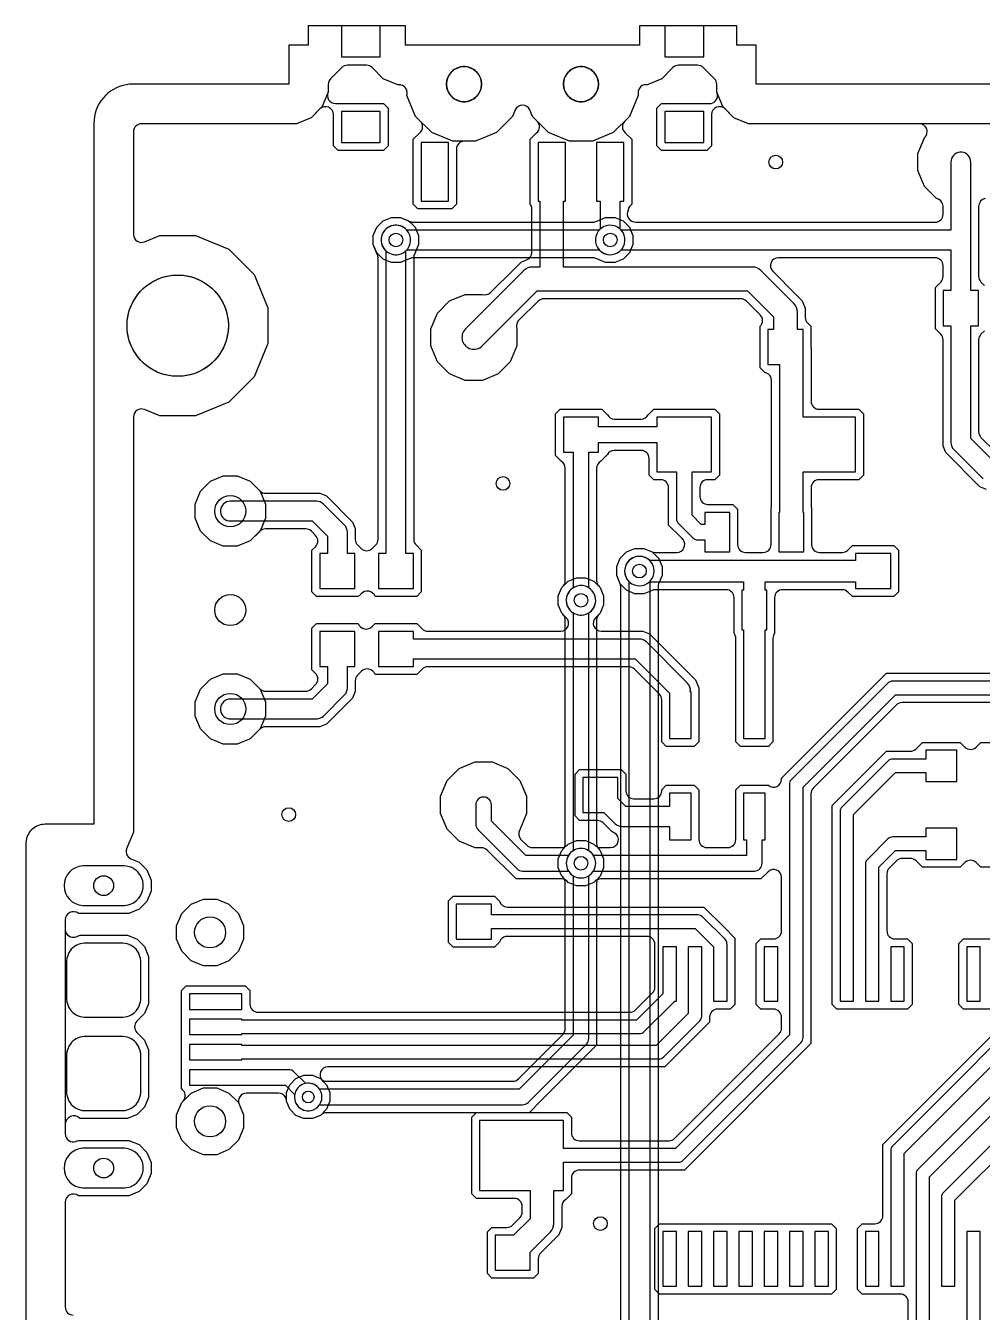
# Model space of a CAD drawing. Header units: millimetres. Extents: x -2 to 70, y 0 to 114.
# Drawn here: x -1.75 to 22.8, y 81.47 to 114.5 of the extents above; entities that cross this region are included whole.
import ezdxf

# ---------------------------------------------------------------- set-up
doc = ezdxf.new("R2010")
doc.units = ezdxf.units.MM

msp = doc.modelspace()

# ---------------------------------------------------------------- linework, layer by layer
at = {"layer": '16_copper'}
for points in [[(7.35, 114.5), (6.35, 114.5), (6.35, 113.7), (7.35, 113.7)], [(15.65, 114.5), (14.65, 114.5), (14.65, 113.7), (15.65, 113.7)], [(7.35, 112.3), (6.35, 112.3), (6.35, 111.5), (7.35, 111.5)], [(15.65, 112.3), (14.65, 112.3), (14.65, 111.5), (15.65, 111.5)], [(9.1, 111.5), (8.4, 111.5), (8.4, 110), (9.1, 110)], [(2.809, 90.368), (2.494, 90.498), (2.253, 90.739), (2.123, 91.054), (2.123, 91.396), (2.253, 91.711), (2.494, 91.952), (2.809, 92.082), (3.151, 92.082), (3.466, 91.952), (3.707, 91.711), (3.837, 91.396), (3.837, 91.054), (3.707, 90.739), (3.466, 90.498), (3.151, 90.368)], [(0.805, 89.056), (0.857, 89.068), (0.907, 89.085), (0.955, 89.109), (1, 89.137), (1.042, 89.17), (1.08, 89.208), (1.113, 89.25), (1.141, 89.295), (1.165, 89.343), (1.182, 89.393), (1.194, 89.445), (1.2, 89.498), (1.2, 90.502), (1.194, 90.555), (1.182, 90.607), (1.165, 90.657), (1.141, 90.705), (1.113, 90.75), (1.08, 90.792), (1.042, 90.83), (1, 90.863), (0.955, 90.891), (0.907, 90.915), (0.857, 90.932), (0.805, 90.944), (0.752, 90.95), (-0.252, 90.95), (-0.305, 90.944), (-0.357, 90.932), (-0.407, 90.915), (-0.455, 90.891), (-0.5, 90.863), (-0.542, 90.83), (-0.58, 90.792), (-0.613, 90.75), (-0.641, 90.705), (-0.665, 90.657), (-0.682, 90.607), (-0.694, 90.555), (-0.7, 90.502), (-0.7, 89.498), (-0.694, 89.445), (-0.682, 89.393), (-0.665, 89.343), (-0.641, 89.295), (-0.613, 89.25), (-0.58, 89.208), (-0.542, 89.17), (-0.5, 89.137), (-0.455, 89.109), (-0.407, 89.085), (-0.357, 89.068), (-0.305, 89.056), (-0.252, 89.05), (0.752, 89.05)], [(17.549, 90.855), (17.201, 90.855), (17.201, 89.458), (17.549, 89.458)], [(20.799, 90.855), (20.451, 90.855), (20.451, 89.458), (20.799, 89.458)], [(22.749, 90.855), (22.401, 90.855), (22.401, 89.458), (22.749, 89.458)], [(3.8, 89.65), (2.45, 89.65), (2.45, 89.25), (3.8, 89.25)], [(0.805, 86.656), (0.857, 86.668), (0.907, 86.685), (0.955, 86.709), (1, 86.737), (1.042, 86.77), (1.08, 86.808), (1.113, 86.85), (1.141, 86.895), (1.165, 86.943), (1.182, 86.993), (1.194, 87.045), (1.2, 87.098), (1.2, 88.102), (1.194, 88.155), (1.182, 88.207), (1.165, 88.257), (1.141, 88.305), (1.113, 88.35), (1.08, 88.392), (1.042, 88.43), (1, 88.463), (0.955, 88.491), (0.907, 88.515), (0.857, 88.532), (0.805, 88.544), (0.752, 88.55), (-0.252, 88.55), (-0.305, 88.544), (-0.357, 88.532), (-0.407, 88.515), (-0.455, 88.491), (-0.5, 88.463), (-0.542, 88.43), (-0.58, 88.392), (-0.613, 88.35), (-0.641, 88.305), (-0.665, 88.257), (-0.682, 88.207), (-0.694, 88.155), (-0.7, 88.102), (-0.7, 87.098), (-0.694, 87.045), (-0.682, 86.993), (-0.665, 86.943), (-0.641, 86.895), (-0.613, 86.85), (-0.58, 86.808), (-0.542, 86.77), (-0.5, 86.737), (-0.455, 86.709), (-0.407, 86.685), (-0.357, 86.668), (-0.305, 86.656), (-0.252, 86.65), (0.752, 86.65)], [(14.517, 81.942), (14.398, 82.061), (14.398, 83.627), (14.517, 83.746), (18.933, 83.746), (19.052, 83.627), (19.052, 82.061), (18.933, 81.942)], [(14.949, 83.543), (14.601, 83.543), (14.601, 82.145), (14.949, 82.145)], [(15.599, 83.543), (15.251, 83.543), (15.251, 82.145), (15.599, 82.145)], [(16.249, 83.543), (15.901, 83.543), (15.901, 82.145), (16.249, 82.145)], [(16.899, 83.543), (16.551, 83.543), (16.551, 82.145), (16.899, 82.145)], [(17.549, 83.543), (17.201, 83.543), (17.201, 82.145), (17.549, 82.145)], [(18.199, 83.543), (17.851, 83.543), (17.851, 82.145), (18.199, 82.145)], [(18.849, 83.543), (18.501, 83.543), (18.501, 82.145), (18.849, 82.145)], [(20.149, 83.543), (19.801, 83.543), (19.801, 82.145), (20.149, 82.145)]]:
    msp.add_lwpolyline(points, close=True, dxfattribs=at)
for points in [[(22.909, 102.593), (22.741, 102.662), (21.862, 103.541), (21.793, 103.709), (21.793, 106.436, 0.198912), (21.733, 106.579), (21.597, 106.716), (21.597, 107.784), (21.733, 107.921, 0.198912), (21.793, 108.064), (21.793, 108.34, 0.414214), (21.59, 108.543), (17.566, 108.543, 0.668179), (17.422, 108.196), (18.009, 107.609), (18.181, 107.438), (18.258, 107.251), (18.258, 107.014, 0.198912), (18.318, 106.87), (18.403, 106.784), (18.403, 106.253, 0.05128), (18.408, 106.211), (18.408, 104.856, 0.414214), (18.611, 104.653), (19.634, 104.653), (19.753, 104.534), (19.753, 102.966), (19.634, 102.847), (18.611, 102.847, 0.414214), (18.408, 102.644), (18.408, 102.189, 0.084194), (18.421, 102.119), (18.421, 101.181, 0.414214), (18.624, 100.978), (19.207, 100.978, 0.198912), (19.35, 101.038), (19.466, 101.153), (20.534, 101.153), (20.653, 101.034), (20.653, 99.966), (20.534, 99.847), (19.466, 99.847), (19.35, 99.962, 0.198912), (19.207, 100.022), (17.674, 100.022, 0.414214), (17.471, 99.819), (17.471, 98.905, 0.165433), (17.428, 98.781), (17.428, 96.116), (17.309, 95.997), (16.591, 95.997), (16.472, 96.116), (16.472, 98.781, 0.113171), (16.452, 98.87), (16.448, 98.876, 0.03675), (16.429, 98.905), (16.429, 99.819, 0.414214), (16.226, 100.022), (14.405, 100.022, 0.098493), (14.327, 100.006), (14.116, 99.919), (13.884, 99.919), (13.671, 100.007), (13.507, 100.171), (13.419, 100.384), (13.419, 100.616), (13.507, 100.829), (13.671, 100.993), (13.884, 101.081), (14.116, 101.081), (14.327, 100.994, 0.098493), (14.405, 100.978), (14.961, 100.978, 0.627975), (15.12, 101.308), (15.115, 101.314, 0.11842), (15.043, 101.387), (14.747, 101.683), (14.747, 102.644, 0.414214), (14.544, 102.847), (14.366, 102.847), (14.247, 102.966), (14.247, 103.394, 0.414214), (14.044, 103.597), (13.356, 103.597, 0.261059), (13.178, 103.491), (13.009, 103.321, 0.273652), (12.903, 103.144), (12.903, 100.253, 0.157844), (12.942, 100.134), (12.947, 100.128, 0.073154), (12.993, 100.079), (13.081, 99.866), (13.081, 99.634), (12.993, 99.421), (12.876, 99.304, 0.668183), (13.02, 98.957), (14.091, 98.957), (14.259, 98.888), (15.438, 97.709), (15.517, 97.517, 0.027379), (15.528, 97.496), (15.528, 96.116), (15.409, 95.997), (14.691, 95.997), (14.572, 96.116), (14.572, 97.197, 0.198912), (14.512, 97.341), (13.87, 97.983, 0.198912), (13.726, 98.043), (8.564, 98.043, 0.198912), (8.421, 97.983), (8.284, 97.847), (7.216, 97.847, 0.558095), (6.856, 97.919), (6.767, 97.829, 0.198912), (6.707, 97.686), (6.707, 97.409), (6.638, 97.241), (5.969, 96.572), (5.801, 96.503), (4.404, 96.503, 0.198912), (4.261, 96.443), (4.012, 96.194), (3.68, 96.057), (3.32, 96.057), (2.988, 96.194), (2.734, 96.448), (2.597, 96.78), (2.597, 97.14), (2.734, 97.472), (2.988, 97.726), (3.32, 97.863), (3.68, 97.863), (4.012, 97.726), (4.261, 97.477, 0.198912), (4.404, 97.417), (5.436, 97.417, 0.198907), (5.58, 97.477), (5.689, 97.586, 0.414223), (5.689, 97.873), (5.597, 97.966), (5.597, 99.034), (5.716, 99.153), (6.784, 99.153, 0.558101), (7.144, 99.081), (7.216, 99.153), (8.284, 99.153), (8.421, 99.017, 0.198912), (8.564, 98.957), (11.98, 98.957, 0.668183), (12.124, 99.304), (12.007, 99.421), (11.919, 99.634), (11.919, 99.866), (12.007, 100.079, 0.253319), (12.097, 100.253), (12.097, 103.144, 0.261059), (11.991, 103.322), (11.847, 103.466), (11.847, 104.534), (11.966, 104.653), (13.034, 104.653), (13.179, 104.509, 0.273652), (13.356, 104.403), (14.044, 104.403, 0.261059), (14.222, 104.509), (14.366, 104.653), (15.934, 104.653), (16.053, 104.534), (16.053, 102.966), (15.934, 102.847), (15.756, 102.847, 0.414214), (15.553, 102.644), (15.553, 102.414, 0.414214), (15.756, 102.211), (16.402, 102.211), (16.521, 102.092), (16.521, 101.181, 0.414214), (16.724, 100.978), (17.176, 100.978, 0.414214), (17.379, 101.181), (17.379, 102.119, 0.088161), (17.392, 102.189), (17.392, 105.394, 0.319271), (17.256, 105.586), (17.239, 105.59, 0.023715), (17.218, 105.594), (17.097, 105.716), (17.097, 106.784, 0.427774), (17.103, 107.078), (16.749, 107.432, 0.198912), (16.605, 107.492), (11.545, 107.492, 0.198912), (11.401, 107.432), (10.901, 106.932, 0.065346), (10.869, 106.89), (10.868, 106.888, 0.197724), (10.853, 106.722), (10.853, 106.281), (10.685, 105.875), (10.375, 105.565), (9.969, 105.397), (9.531, 105.397), (9.125, 105.565), (8.815, 105.875), (8.647, 106.281), (8.647, 106.719), (8.815, 107.125), (9.125, 107.435), (9.531, 107.603), (9.972, 107.603, 0.287617), (10.182, 107.651), (10.791, 108.259), (10.962, 108.431), (11.117, 108.495, 0.30335), (11.242, 108.682), (11.242, 109.786, 0.122756), (11.218, 109.882), (11.215, 109.889, 0.032886), (11.197, 109.914), (11.197, 111.584), (11.363, 111.75, 0.44093), (11.377, 112.05), (11.257, 112.17), (11.188, 112.337, 0.668186), (10.812, 112.337), (10.743, 112.17), (10.33, 111.757), (9.792, 111.534), (9.506, 111.534, 0.414214), (9.303, 111.331), (9.303, 109.916), (9.184, 109.797), (8.307, 109.797, 0.056646), (8.28, 109.833), (8.197, 109.916), (8.197, 111.584), (8.363, 111.75, 0.44093), (8.377, 112.05), (8.257, 112.17), (8.034, 112.708, 0.441088), (7.881, 112.977), (7.865, 112.981, 0.073824), (7.798, 112.984), (7.424, 113.139), (7.139, 113.424, 0.198912), (6.995, 113.484), (6.505, 113.484, 0.198912), (6.361, 113.424), (6.076, 113.139, 0.198912), (6.016, 112.995), (6.016, 112.798, 0.558243), (6.198, 112.503), (7.434, 112.503), (7.553, 112.384), (7.553, 111.416), (7.434, 111.297), (6.266, 111.297), (6.147, 111.416), (6.147, 112.219, 0.668179), (5.8, 112.363), (5.576, 112.139), (5.202, 111.984), (1.219, 111.984, 0.414214), (1.016, 111.781), (1.016, 109.141, 0.534514), (1.297, 108.953), (1.689, 109.116), (2.611, 109.116), (3.462, 108.763), (4.113, 108.112), (4.466, 107.261), (4.466, 106.339), (4.113, 105.488), (3.462, 104.837), (2.611, 104.484), (1.689, 104.484), (1.297, 104.647, 0.534514), (1.016, 104.459), (1.016, 93.798), (0.856, 93.413, 0.467245), (0.95, 93.115), (1.161, 93.028), (1.361, 92.828), (1.469, 92.566), (1.469, 92.284), (1.361, 92.022), (1.161, 91.822), (0.899, 91.714), (-0.399, 91.714, 0.627472), (-0.734, 91.548), (-0.734, 91.302, 0.534514), (-0.453, 91.115), (-0.36, 91.153), (0.86, 91.153), (1.109, 91.05), (1.3, 90.859), (1.403, 90.61), (1.403, 89.39), (1.3, 89.141), (1.103, 88.944, 0.414214), (1.103, 88.656), (1.3, 88.459), (1.403, 88.21), (1.403, 86.99), (1.3, 86.741), (1.109, 86.55), (0.86, 86.447), (-0.36, 86.447, 0.693003), (-0.734, 86.298), (-0.734, 86.052, 0.523725), (-0.459, 85.861), (-0.456, 85.863, 0.067485), (-0.399, 85.886), (0.899, 85.886), (1.161, 85.778), (1.361, 85.578), (1.469, 85.316), (1.469, 85.034), (1.361, 84.772), (1.161, 84.572), (0.899, 84.464), (-0.399, 84.464, 0.627472), (-0.734, 84.298), (-0.734, 81.606, 0.414214), (-0.531, 81.403)], [(23.105, 103.304), (22.504, 103.905), (22.504, 106.8), (22.7, 106.8), (22.7, 107.7), (22.504, 107.7), (22.504, 111), (22.501, 111.04, 0.924472), (21.996, 111), (21.996, 109.254), (13.531, 109.254), (13.504, 109.281), (13.504, 110), (13.6, 110), (13.6, 111.5), (12.9, 111.5), (12.9, 110), (12.996, 110), (12.996, 109.281, 0.992389), (13.5, 108.715), (13.531, 108.746), (21.996, 108.746), (21.996, 107.7), (21.8, 107.7), (21.8, 106.8), (21.996, 106.8), (21.996, 103.8, 0.198912), (22.07, 103.62), (22.82, 102.87, 0.198912)], [(22.875, 110.065, 0.36492), (22.707, 109.86), (22.707, 108.064, 0.198907), (22.767, 107.921), (22.856, 107.831, 0.41422)], [(22.856, 106.669), (22.767, 106.579, 0.198907), (22.707, 106.436), (22.707, 104.074, 0.198912), (22.767, 103.93), (23.13, 103.567, 0.198912)], [(25.84, 97.123), (20.74, 97.123, 0.198912), (20.597, 97.063), (18.462, 94.928, 0.198912), (18.402, 94.785), (18.402, 88.369), (15.156, 85.123), (12.456, 85.123, 0.414214), (12.253, 84.92), (12.253, 84.516), (12.101, 84.364, 0.254397), (12.008, 84.194), (12.008, 83.649), (11.931, 83.462), (11.463, 82.994, 0.198912), (11.403, 82.851), (11.403, 82.466), (11.284, 82.347), (10.216, 82.347), (10.097, 82.466), (10.097, 83.534), (10.216, 83.653), (10.601, 83.653, 0.198912), (10.744, 83.713), (10.932, 83.901, 0.198912), (10.992, 84.045), (10.992, 84.194, 0.414214), (10.789, 84.397), (9.816, 84.397), (9.697, 84.516), (9.697, 86.484), (9.816, 86.603), (12.134, 86.603), (12.253, 86.484), (12.253, 86.08, 0.414214), (12.456, 85.877), (14.76, 85.877, 0.198912), (14.903, 85.937), (17.588, 88.622, 0.198912), (17.648, 88.765), (17.648, 89.051, 0.414214), (17.445, 89.254), (17.117, 89.254), (16.998, 89.373), (16.998, 90.939), (17.117, 91.058), (17.445, 91.058, 0.414214), (17.648, 91.261), (17.648, 92.637, 0.668179), (17.301, 92.781), (17.117, 92.597), (13.003, 92.597, 0.157844), (12.884, 92.558), (12.878, 92.553, 0.07315), (12.829, 92.507), (12.616, 92.419), (12.384, 92.419), (12.171, 92.507, 0.253319), (11.997, 92.597), (10.833, 92.597), (10.093, 93.337, 0.198912), (9.949, 93.397), (9.781, 93.397), (9.375, 93.565), (9.065, 93.875), (8.897, 94.281), (8.897, 94.719), (9.065, 95.125), (9.375, 95.435), (9.781, 95.603), (10.219, 95.603), (10.625, 95.435), (10.935, 95.125), (11.103, 94.719), (11.103, 94.281), (10.928, 93.858, 0.341528), (10.959, 93.611), (11.107, 93.463, 0.198912), (11.251, 93.403), (11.997, 93.403, 0.157844), (12.116, 93.442), (12.122, 93.447, 0.073154), (12.171, 93.493), (12.384, 93.581), (12.616, 93.581), (12.829, 93.493, 0.253319), (13.003, 93.403), (13.257, 93.403, 0.772715), (13.356, 93.784), (13.347, 93.788, 0.067624), (13.291, 93.812), (13.066, 94.037, 0.198912), (12.922, 94.097), (12.466, 94.097), (12.347, 94.216), (12.347, 95.284), (12.466, 95.403), (13.534, 95.403), (13.653, 95.284), (13.653, 94.86, 0.414214), (13.856, 94.657), (14.369, 94.657, 0.414214), (14.572, 94.86), (14.572, 94.884), (14.691, 95.003), (15.409, 95.003), (15.528, 94.884), (15.528, 93.606, 0.414214), (15.731, 93.403), (16.269, 93.403, 0.414214), (16.472, 93.606), (16.472, 94.884), (16.591, 95.003), (17.31, 95.003, 0.646103), (17.648, 95.155), (17.648, 95.181), (20.344, 97.877), (25.84, 97.877, 0.414214)], [(26.246, 97.674), (20.5, 97.674, 0.198912), (20.377, 97.623), (17.902, 95.148, 0.198912), (17.851, 95.025), (17.851, 88.597), (14.928, 85.674), (12.05, 85.674), (12.05, 86.4), (9.9, 86.4), (9.9, 84.6), (11.195, 84.6), (11.195, 83.876), (10.769, 83.45), (10.3, 83.45), (10.3, 82.55), (11.2, 82.55), (11.2, 83.019), (11.716, 83.534, 0.198912), (11.805, 83.75), (11.805, 84.6), (12.05, 84.6), (12.05, 85.326), (15, 85.326, 0.198912), (15.123, 85.377), (18.148, 88.402, 0.198912), (18.199, 88.525), (18.199, 94.953), (20.572, 97.326), (26.246, 97.326)], [(23.734, 92.897), (22.766, 92.897), (22.644, 93.019, 0.414214), (22.356, 93.019), (22.234, 92.897), (21.266, 92.897), (21.099, 93.063, 0.198912), (20.956, 93.123), (20.74, 93.123, 0.198912), (20.597, 93.063), (20.412, 92.878, 0.198912), (20.352, 92.735), (20.352, 91.261, 0.414214), (20.555, 91.058), (20.883, 91.058), (21.002, 90.939), (21.002, 89.373), (20.883, 89.254), (19.067, 89.254), (18.948, 89.373), (18.948, 94.481), (20.344, 95.877), (20.956, 95.877, 0.198912), (21.099, 95.937), (21.266, 96.103), (22.234, 96.103), (22.356, 95.981, 0.414214), (22.644, 95.981), (22.766, 96.103), (23.734, 96.103)], [(26.326, 90.322), (21.152, 85.148, 0.198912), (21.101, 85.025), (21.101, 80.847)], [(21.449, 80.775), (21.449, 84.953), (26.623, 90.127, 0.198912)], [(20.898, 81.015), (20.898, 81.739, 0.414214), (20.695, 81.942), (19.717, 81.942), (19.598, 82.061), (19.598, 83.627), (19.717, 83.746), (20.045, 83.746, 0.414214), (20.248, 83.949), (20.248, 85.781), (23.374, 88.907, 0.668179)]]:
    msp.add_lwpolyline(points, format="xyb", dxfattribs=at)
for points in [[(21.59, 109.457, 0.413029), (21.793, 109.66), (21.793, 109.86, 0.2694), (21.69, 110.036), (21.681, 110.04, 0.067275), (21.625, 110.065), (21.315, 110.375), (21.147, 110.781), (21.147, 111.219), (21.315, 111.625, 0.699278), (21.183, 111.984), (16.798, 111.984), (16.424, 112.139), (16.2, 112.363, 0.668179), (15.853, 112.219), (15.853, 111.416), (15.734, 111.297), (14.566, 111.297), (14.447, 111.416), (14.447, 112.384), (14.566, 112.503), (15.802, 112.503, 0.423961), (16.005, 112.713), (16.005, 112.718, 0.092758), (15.984, 112.798), (15.984, 112.995, 0.198912), (15.924, 113.139), (15.639, 113.424, 0.198912), (15.495, 113.484), (15.005, 113.484, 0.198912), (14.861, 113.424), (14.576, 113.139), (14.202, 112.984, 0.462044), (13.966, 112.781), (13.966, 112.708), (13.743, 112.17), (13.623, 112.05, 0.432426), (13.634, 111.753), (13.803, 111.584), (13.803, 109.916, 0.209192), (13.712, 109.778), (13.71, 109.768, 0.566798), (13.91, 109.457), (21.59, 109.457)], [(17.445, 107.024), (17.445, 106.7), (17.3, 106.7), (17.3, 105.8), (17.595, 105.8), (17.595, 102.008), (17.582, 102.008), (17.582, 100.992), (18.218, 100.992), (18.218, 102.008), (18.205, 102.008), (18.205, 103.05), (19.55, 103.05), (19.55, 104.45), (18.205, 104.45), (18.205, 106.1, 0.042285), (18.2, 106.151), (18.2, 106.7), (18.055, 106.7), (18.055, 107.15, 0.198912), (17.966, 107.366), (17.116, 108.216, 0.198912), (16.9, 108.305), (12.055, 108.305), (12.055, 110), (12.1, 110), (12.1, 111.5), (11.4, 111.5), (11.4, 110), (11.445, 110), (11.445, 108.305), (11.25, 108.305, 0.198912), (11.034, 108.216), (9.534, 106.716, 1), (9.966, 106.284), (11.376, 107.695), (16.774, 107.695)], [(5.716, 99.847), (5.597, 99.966), (5.597, 101.034), (5.689, 101.127, 0.414223), (5.689, 101.414), (5.58, 101.523, 0.198907), (5.436, 101.583), (4.404, 101.583, 0.198912), (4.261, 101.523), (4.012, 101.274), (3.68, 101.137), (3.32, 101.137), (2.988, 101.274), (2.734, 101.528), (2.597, 101.86), (2.597, 102.22), (2.734, 102.552), (2.988, 102.806), (3.32, 102.943), (3.68, 102.943), (4.012, 102.806), (4.261, 102.557, 0.198912), (4.404, 102.497), (5.801, 102.497), (5.969, 102.428), (6.638, 101.759), (6.707, 101.591), (6.707, 101.314, 0.198912), (6.767, 101.171), (6.856, 101.081, 0.414207), (7.144, 101.081), (7.233, 101.171, 0.198918), (7.293, 101.314), (7.293, 108.551, 0.134376), (7.263, 108.656), (7.169, 108.884), (7.169, 109.116), (7.257, 109.329), (7.421, 109.493), (7.634, 109.581), (7.866, 109.581), (8.058, 109.502, 0.066423), (8.107, 109.467), (8.112, 109.461, 0.018888), (8.122, 109.45), (8.243, 109.329), (8.331, 109.116), (8.331, 108.884), (8.236, 108.655, 0.135426), (8.207, 108.551), (8.207, 101.314, 0.198912), (8.267, 101.171), (8.403, 101.034), (8.403, 99.966), (8.284, 99.847), (7.216, 99.847, 0.558101), (6.856, 99.919), (6.784, 99.847)], [(8.2, 100.95), (8.004, 100.95), (8.004, 108.719, 0.992389), (7.5, 109.285), (7.465, 109.25, 0.409745), (7.496, 108.719), (7.496, 100.95), (7.3, 100.95), (7.3, 100.05), (8.2, 100.05)], [(12.574, 99.378, 0.67988), (12.7, 100.071), (12.7, 103.55), (12.95, 103.55), (12.95, 103.8), (14.45, 103.8), (14.45, 103.05), (14.95, 103.05), (14.95, 101.85, 0.198912), (15.009, 101.709), (15.359, 101.359, 0.198912), (15.5, 101.3), (15.683, 101.3), (15.683, 100.992), (16.318, 100.992), (16.318, 102.008), (15.683, 102.008), (15.683, 101.7), (15.583, 101.7), (15.35, 101.933), (15.35, 103.05), (15.85, 103.05), (15.85, 104.45), (14.45, 104.45), (14.45, 104.2), (12.95, 104.2), (12.95, 104.45), (12.05, 104.45), (12.05, 103.55), (12.3, 103.55), (12.3, 100.071), (12.289, 100.065), (12.25, 100.035), (12.215, 100), (12.185, 99.961), (12.16, 99.918), (12.141, 99.872), (12.128, 99.824), (12.122, 99.775), (12.122, 99.725), (12.128, 99.676), (12.141, 99.628), (12.16, 99.582), (12.185, 99.539), (12.215, 99.5), (12.25, 99.465), (12.289, 99.435), (12.332, 99.41), (12.378, 99.391), (12.426, 99.378), (12.475, 99.372), (12.525, 99.372)], [(6.7, 100.95), (6.504, 100.95), (6.504, 101.5, 0.198912), (6.43, 101.68), (5.89, 102.22, 0.198912), (5.71, 102.294), (3.5, 102.294, 0.922843), (3.459, 101.789), (3.5, 101.786), (5.605, 101.786), (5.996, 101.395), (5.996, 100.95), (5.8, 100.95), (5.8, 100.05), (6.7, 100.05)], [(17.268, 98.992), (17.268, 100.008), (17.225, 100.008), (17.225, 100.225), (19.55, 100.225), (19.55, 100.05), (20.45, 100.05), (20.45, 100.95), (19.55, 100.95), (19.55, 100.775), (14.26, 100.775, 0.954187), (13.715, 100.25), (13.75, 100.215, 0.387012), (14.26, 100.225), (16.675, 100.225), (16.675, 100.008), (16.633, 100.008), (16.633, 98.992), (16.675, 98.992), (16.675, 96.2), (17.225, 96.2), (17.225, 98.992)], [(5.729, 96.708, 0.179039), (5.89, 96.78), (6.43, 97.32, 0.198912), (6.504, 97.5), (6.504, 98.05), (6.7, 98.05), (6.7, 98.95), (5.8, 98.95), (5.8, 98.05), (5.996, 98.05), (5.996, 97.605), (5.605, 97.214), (3.5, 97.214, 0.922843), (3.459, 96.709), (3.5, 96.706), (5.71, 96.706)], [(15.325, 97.4), (15.304, 97.4, 0.249859), (15.23, 97.63), (14.18, 98.68, 0.198912), (14, 98.754), (8.2, 98.754), (8.2, 98.95), (7.3, 98.95), (7.3, 98.05), (8.2, 98.05), (8.2, 98.246), (13.895, 98.246), (14.775, 97.366), (14.775, 96.2), (15.325, 96.2)], [(20.572, 95.326), (21.35, 95.326), (21.35, 95.1), (22.15, 95.1), (22.15, 95.9), (21.35, 95.9), (21.35, 95.674), (20.5, 95.674, 0.198912), (20.377, 95.623), (19.202, 94.448, 0.198912), (19.151, 94.325), (19.151, 89.458), (19.499, 89.458), (19.499, 94.253)], [(15.325, 94.8), (14.775, 94.8), (14.775, 94.454), (13.655, 94.454), (13.45, 94.659), (13.45, 95.2), (12.55, 95.2), (12.55, 94.3), (13.091, 94.3), (13.37, 94.02, 0.198912), (13.55, 93.946), (14.775, 93.946), (14.775, 93.6), (15.325, 93.6)], [(12.574, 92.628, 0.20729), (12.821, 92.8), (16.95, 92.8, 0.414214), (17.15, 93), (17.15, 93.6), (17.225, 93.6), (17.225, 94.8), (16.675, 94.8), (16.675, 93.6), (16.75, 93.6), (16.75, 93.2), (12.821, 93.2, 0.555381), (12.179, 93.2), (11.083, 93.2), (10.2, 94.083), (10.2, 94.5, 1), (9.8, 94.5), (9.8, 94, 0.198912), (9.859, 93.859), (10.859, 92.859, 0.198912), (11, 92.8), (12.179, 92.8), (12.185, 92.789), (12.215, 92.75), (12.25, 92.715), (12.289, 92.685), (12.332, 92.66), (12.378, 92.641), (12.426, 92.628), (12.475, 92.622), (12.525, 92.622)], [(20.572, 93.326), (21.35, 93.326), (21.35, 93.1), (22.15, 93.1), (22.15, 93.9), (21.35, 93.9), (21.35, 93.674), (20.5, 93.674, 0.198912), (20.377, 93.623), (19.852, 93.098, 0.198912), (19.801, 92.975), (19.801, 89.458), (20.149, 89.458), (20.149, 92.903)], [(0.843, 91.923, 0.893654), (0.787, 92.933), (-0.287, 92.933, 0.945418), (-0.287, 91.917), (0.787, 91.917)], [(2.809, 85.518), (2.494, 85.648), (2.253, 85.889), (2.123, 86.204), (2.123, 86.546), (2.253, 86.861, 0.477324), (2.284, 87.179), (2.247, 87.216), (2.247, 89.734), (2.366, 89.853), (3.884, 89.853), (4.003, 89.734), (4.003, 89.38, 0.414214), (4.206, 89.177), (13.76, 89.177, 0.198912), (13.903, 89.237), (14.338, 89.672, 0.198912), (14.398, 89.815), (14.398, 90.92, 0.414214), (14.195, 91.123), (10.606, 91.123, 0.22501), (10.449, 91.048), (10.439, 91.034, 0.074586), (10.411, 90.974), (10.284, 90.847), (9.216, 90.847), (9.097, 90.966), (9.097, 92.034), (9.216, 92.153), (10.284, 92.153), (10.411, 92.026, 0.336487), (10.606, 91.877), (15.656, 91.877), (16.172, 91.362), (16.172, 91.362), (16.452, 91.081), (16.452, 89.373), (16.333, 89.254), (16.005, 89.254, 0.414214), (15.802, 89.051), (15.802, 88.919), (14.656, 87.773), (6.005, 87.773, 0.668183), (5.861, 87.426), (5.972, 87.315), (6.056, 87.111), (6.056, 86.889), (5.972, 86.685), (5.815, 86.528), (5.611, 86.444), (5.389, 86.444), (5.185, 86.528), (5.028, 86.685), (4.944, 86.889, 0.420397), (4.74, 87.097), (3.913, 87.097, 0.534514), (3.725, 86.816), (3.837, 86.546), (3.837, 86.204), (3.707, 85.889), (3.466, 85.648), (3.151, 85.518)], [(16.248, 90.934, 0.184832), (16.198, 91.048), (15.623, 91.623, 0.198912), (15.5, 91.674), (10.2, 91.674), (10.2, 91.95), (9.3, 91.95), (9.3, 91.05), (10.2, 91.05), (10.2, 91.326), (15.428, 91.326), (15.901, 90.853), (15.901, 89.458), (16.249, 89.458), (16.249, 90.925)], [(25.123, 89.877, 0.198912), (25.174, 90), (25.174, 91.164, 0.990354), (24.832, 91.84), (24.789, 91.815, 0.570907), (24.826, 91.164), (24.826, 90.072), (20.502, 85.748, 0.198912), (20.451, 85.625), (20.451, 82.145), (20.799, 82.145), (20.799, 85.553)], [(3.8, 88.626), (14, 88.626, 0.198912), (14.123, 88.677), (14.898, 89.452), (14.903, 89.458), (14.949, 89.458), (14.949, 90.855), (14.601, 90.855), (14.601, 89.647), (13.928, 88.974), (3.8, 88.974), (3.8, 89), (2.45, 89), (2.45, 88.6), (3.8, 88.6)], [(15.251, 90.855), (15.251, 89.147), (14.428, 88.324), (3.8, 88.324), (3.8, 88.35), (2.45, 88.35), (2.45, 87.95), (3.8, 87.95), (3.8, 87.976), (14.5, 87.976, 0.198912), (14.623, 88.027), (15.548, 88.952, 0.198912), (15.599, 89.075), (15.599, 90.855)], [(2.45, 87.3), (4.917, 87.3), (5.152, 87.065, 0.994056), (5.847, 86.931), (5.853, 86.977, 0.489445), (5.435, 87.348), (5.141, 87.641, 0.198912), (5, 87.7), (2.45, 87.7)], [(25.116, 86.129, 0.184834), (25, 86.174), (23.5, 86.174, 0.198912), (23.377, 86.123), (21.802, 84.548, 0.198912), (21.751, 84.425), (21.751, 82.145), (22.099, 82.145), (22.099, 84.353), (23.572, 85.826), (24.928, 85.826), (31.826, 78.928), (31.826, 67.336, 0.990354), (32.168, 66.66), (32.211, 66.685, 0.570907), (32.174, 67.336), (32.174, 79, 0.198912), (32.123, 79.123), (25.123, 86.123)], [(0.843, 84.673, 0.893654), (0.787, 85.683), (-0.287, 85.683, 0.945418), (-0.287, 84.667), (0.787, 84.667)], [(22.401, 83.543), (22.401, 80.572), (19.877, 78.048, 0.198912), (19.826, 77.925), (19.826, 62.836, 0.155161), (19.664, 62.674), (18, 62.674, 0.947379), (17.981, 62.327), (18, 62.326), (19.664, 62.326, 0.990354), (20.34, 62.668), (20.315, 62.711, 0.126726), (20.174, 62.836), (20.174, 77.853), (22.698, 80.377, 0.198912), (22.749, 80.5), (22.749, 83.543)]]:
    msp.add_lwpolyline(points, format="xyb", close=True, dxfattribs=at)
msp.add_lwpolyline([(23.23, 89.254), (22.317, 89.254), (22.198, 89.373), (22.198, 90.939), (22.317, 91.058), (23.483, 91.058)], dxfattribs=at)
at = {"layer": '1_copper'}
for points in [[(32.531, 111.984), (16.798, 111.984), (16.424, 112.139), (16.139, 112.424), (15.984, 112.798), (15.984, 112.995, 0.198912), (15.924, 113.139), (15.639, 113.424, 0.198912), (15.495, 113.484), (15.005, 113.484, 0.198912), (14.861, 113.424), (14.576, 113.139), (14.202, 112.984, 0.462044), (13.966, 112.781), (13.966, 112.708), (13.743, 112.17), (13.33, 111.757), (12.792, 111.534), (12.208, 111.534), (11.67, 111.757), (11.257, 112.17), (11.188, 112.337, 0.668186), (10.812, 112.337), (10.743, 112.17), (10.33, 111.757), (9.792, 111.534), (9.208, 111.534), (8.67, 111.757), (8.257, 112.17), (8.034, 112.708, 0.441088), (7.881, 112.977), (7.865, 112.981, 0.073824), (7.798, 112.984), (7.424, 113.139), (7.139, 113.424, 0.198912), (6.995, 113.484), (6.505, 113.484, 0.198912), (6.361, 113.424), (6.076, 113.139, 0.198912), (6.016, 112.995), (6.016, 112.798), (5.861, 112.424), (5.576, 112.139), (5.202, 111.984), (1.219, 111.984, 0.414214), (1.016, 111.781), (1.016, 109.141, 0.534514), (1.297, 108.953), (1.689, 109.116), (2.611, 109.116), (3.462, 108.763), (4.113, 108.112), (4.466, 107.261), (4.466, 106.339), (4.113, 105.488), (3.462, 104.837), (2.611, 104.484), (1.689, 104.484), (1.297, 104.647, 0.534514), (1.016, 104.459), (1.016, 93.798), (0.856, 93.413, 0.467245), (0.95, 93.115), (1.161, 93.028), (1.361, 92.828), (1.469, 92.566), (1.469, 92.284), (1.361, 92.022), (1.161, 91.822), (0.899, 91.714), (-0.399, 91.714, 0.627465), (-0.734, 91.548), (-0.734, 86.052, 0.523725), (-0.459, 85.861), (-0.456, 85.863, 0.067488), (-0.399, 85.886), (0.899, 85.886), (1.161, 85.778), (1.361, 85.578), (1.469, 85.316), (1.469, 85.034), (1.361, 84.772), (1.161, 84.572), (0.899, 84.464), (-0.399, 84.464, 0.627465), (-0.734, 84.298), (-0.734, 81.606, 0.414214), (-0.531, 81.403)], [(13.522, 59.905), (13.522, 100.095, 0.098493), (13.506, 100.173), (13.419, 100.384), (13.419, 100.616), (13.507, 100.829), (13.671, 100.993), (13.884, 101.081), (14.116, 101.081), (14.329, 100.993), (14.493, 100.829), (14.581, 100.616), (14.581, 100.384), (14.494, 100.173, 0.098493), (14.478, 100.095), (14.478, 60.282, 0.198912)]]:
    msp.add_lwpolyline(points, format="xyb", dxfattribs=at)
for points in [[(7.634, 108.419), (7.421, 108.507), (7.257, 108.671), (7.169, 108.884), (7.169, 109.116), (7.257, 109.329), (7.421, 109.493), (7.634, 109.581), (7.866, 109.581), (8.095, 109.486, 0.13313), (8.199, 109.457), (12.801, 109.457, 0.134376), (12.906, 109.487), (13.134, 109.581), (13.366, 109.581), (13.579, 109.493), (13.743, 109.329), (13.831, 109.116), (13.831, 108.884), (13.743, 108.671), (13.579, 108.507), (13.366, 108.419), (13.134, 108.419), (12.905, 108.514, 0.135426), (12.801, 108.543), (8.199, 108.543, 0.134376), (8.094, 108.513), (7.866, 108.419)], [(7.824, 108.628, 0.161179), (8.031, 108.746), (12.969, 108.746, 0.992389), (13.535, 109.25), (13.5, 109.285, 0.409745), (12.969, 109.254), (8.031, 109.254), (8, 109.285), (7.961, 109.315), (7.918, 109.34), (7.872, 109.359), (7.824, 109.372), (7.775, 109.378), (7.725, 109.378), (7.676, 109.372), (7.628, 109.359), (7.582, 109.34), (7.539, 109.315), (7.5, 109.285), (7.465, 109.25), (7.435, 109.211), (7.41, 109.168), (7.391, 109.122), (7.378, 109.074), (7.372, 109.025), (7.372, 108.975), (7.378, 108.926), (7.391, 108.878), (7.41, 108.832), (7.435, 108.789), (7.465, 108.75), (7.5, 108.715), (7.539, 108.685), (7.582, 108.66), (7.628, 108.641), (7.676, 108.628), (7.725, 108.622), (7.775, 108.622)], [(52.074, 51.628, 1), (51.926, 52.372), (51.878, 52.359, 0.107877), (51.74, 52.275), (22.114, 52.275), (14.275, 60.114), (14.275, 100.24, 0.954187), (13.75, 100.785), (13.715, 100.75, 0.387012), (13.725, 100.24), (13.725, 60, 0.198912), (13.806, 59.806), (21.806, 51.806, 0.198912), (22, 51.725), (51.74, 51.725), (51.75, 51.715), (51.789, 51.685), (51.832, 51.66), (51.878, 51.641), (51.926, 51.628), (51.975, 51.622), (52.025, 51.622)], [(5.389, 86.444), (5.185, 86.528), (5.028, 86.685), (4.944, 86.889), (4.944, 87.111), (5.028, 87.315), (5.185, 87.472), (5.389, 87.556), (5.611, 87.556), (5.815, 87.472, 0.215188), (5.968, 87.403), (10.749, 87.403, 0.198912), (10.893, 87.463), (12.037, 88.607, 0.198912), (12.097, 88.751), (12.097, 92.497, 0.157844), (12.058, 92.616), (12.053, 92.622, 0.073154), (12.007, 92.671), (11.919, 92.884), (11.919, 93.116), (12.007, 93.329, 0.253319), (12.097, 93.503), (12.097, 99.247, 0.157844), (12.058, 99.366), (12.053, 99.372, 0.073154), (12.007, 99.421), (11.919, 99.634), (11.919, 99.866), (12.007, 100.079), (12.171, 100.243), (12.384, 100.331), (12.616, 100.331), (12.829, 100.243), (12.993, 100.079), (13.081, 99.866), (13.081, 99.634), (12.993, 99.421, 0.253319), (12.903, 99.247), (12.903, 93.503, 0.157844), (12.942, 93.384), (12.947, 93.378, 0.073154), (12.993, 93.329), (13.081, 93.116), (13.081, 92.884), (12.993, 92.671, 0.253319), (12.903, 92.497), (12.903, 88.333), (12.608, 88.037), (12.607, 88.037), (11.463, 86.893), (11.463, 86.892), (11.167, 86.597), (5.968, 86.597, 0.087945), (5.898, 86.584), (5.889, 86.58, 0.101874), (5.815, 86.528), (5.611, 86.444)], [(5.569, 86.653, 0.195817), (5.792, 86.8), (11, 86.8, 0.198912), (11.141, 86.859), (12.641, 88.359, 0.198912), (12.7, 88.5), (12.7, 92.679, 0.555381), (12.7, 93.321), (12.7, 99.429, 0.951819), (12.332, 100.09), (12.289, 100.065, 0.5449), (12.3, 99.429), (12.3, 93.321, 0.555381), (12.3, 92.679), (12.3, 88.583), (10.917, 87.2), (5.792, 87.2), (5.766, 87.233), (5.733, 87.266), (5.697, 87.294), (5.657, 87.317), (5.614, 87.335), (5.569, 87.347), (5.523, 87.353), (5.477, 87.353), (5.431, 87.347), (5.386, 87.335), (5.343, 87.317), (5.303, 87.294), (5.267, 87.266), (5.234, 87.233), (5.206, 87.197), (5.183, 87.157), (5.165, 87.114), (5.153, 87.069), (5.147, 87.023), (5.147, 86.977), (5.153, 86.931), (5.165, 86.886), (5.183, 86.843), (5.206, 86.803), (5.234, 86.767), (5.267, 86.734), (5.303, 86.706), (5.343, 86.683), (5.386, 86.665), (5.431, 86.653), (5.477, 86.647), (5.523, 86.647)], [(0.843, 91.923, 0.893654), (0.787, 92.933), (-0.287, 92.933, 0.945418), (-0.287, 91.917), (0.787, 91.917)], [(0.843, 84.673, 0.893654), (0.787, 85.683), (-0.287, 85.683, 0.945418), (-0.287, 84.667), (0.787, 84.667)]]:
    msp.add_lwpolyline(points, format="xyb", close=True, dxfattribs=at)
for points in [[(3.32, 101.137), (2.988, 101.274), (2.734, 101.528), (2.597, 101.86), (2.597, 102.22), (2.734, 102.552), (2.988, 102.806), (3.32, 102.943), (3.68, 102.943), (4.012, 102.806), (4.266, 102.552), (4.403, 102.22), (4.403, 101.86), (4.266, 101.528), (4.012, 101.274), (3.68, 101.137)], [(3.32, 96.057), (2.988, 96.194), (2.734, 96.448), (2.597, 96.78), (2.597, 97.14), (2.734, 97.472), (2.988, 97.726), (3.32, 97.863), (3.68, 97.863), (4.012, 97.726), (4.266, 97.472), (4.403, 97.14), (4.403, 96.78), (4.266, 96.448), (4.012, 96.194), (3.68, 96.057)], [(2.809, 90.368), (2.494, 90.498), (2.253, 90.739), (2.123, 91.054), (2.123, 91.396), (2.253, 91.711), (2.494, 91.952), (2.809, 92.082), (3.151, 92.082), (3.466, 91.952), (3.707, 91.711), (3.837, 91.396), (3.837, 91.054), (3.707, 90.739), (3.466, 90.498), (3.151, 90.368)], [(2.809, 85.518), (2.494, 85.648), (2.253, 85.889), (2.123, 86.204), (2.123, 86.546), (2.253, 86.861), (2.494, 87.102), (2.809, 87.232), (3.151, 87.232), (3.466, 87.102), (3.707, 86.861), (3.837, 86.546), (3.837, 86.204), (3.707, 85.889), (3.466, 85.648), (3.151, 85.518)]]:
    msp.add_lwpolyline(points, close=True, dxfattribs=at)
at = {"layer": 'drills_NPTH'}
for centre, radius in [((9.5, 113), 0.45), ((12.5, 113), 0.45), ((2.15, 106.8), 1.3)]:
    msp.add_circle(centre, radius, dxfattribs=at)
at = {"layer": 'drills_PTH'}
for centre, radius in [((3.5, 102.04), 0.4), ((3.5, 99.5), 0.4), ((3.5, 96.96), 0.4), ((0.25, 92.425), 0.254), ((2.98, 91.225), 0.4), ((2.98, 86.375), 0.4), ((0.25, 85.175), 0.254)]:
    msp.add_circle(centre, radius, dxfattribs=at)
at = {"layer": 'drills_via_1_16'}
for centre, radius in [((17.5, 111), 0.175), ((7.75, 109), 0.175), ((13.25, 109), 0.175), ((10.5, 102.75), 0.175), ((14, 100.5), 0.175), ((12.5, 99.75), 0.175), ((5, 94.25), 0.175), ((12.5, 93), 0.175), ((5.5, 87), 0.15), ((13, 83.75), 0.175)]:
    msp.add_circle(centre, radius, dxfattribs=at)
at = {"layer": 'holes'}
for points in [[(9.95, 113.029), (9.942, 113.088), (9.927, 113.145), (9.904, 113.199), (9.875, 113.251), (9.839, 113.297), (9.797, 113.339), (9.751, 113.375), (9.699, 113.404), (9.645, 113.427), (9.588, 113.442), (9.529, 113.45), (9.471, 113.45), (9.412, 113.442), (9.355, 113.427), (9.301, 113.404), (9.249, 113.375), (9.203, 113.339), (9.161, 113.297), (9.125, 113.251), (9.096, 113.199), (9.073, 113.145), (9.058, 113.088), (9.05, 113.029), (9.05, 112.971), (9.058, 112.912), (9.073, 112.855), (9.096, 112.801), (9.125, 112.749), (9.161, 112.703), (9.203, 112.661), (9.249, 112.625), (9.301, 112.596), (9.355, 112.573), (9.412, 112.558), (9.471, 112.55), (9.529, 112.55), (9.588, 112.558), (9.645, 112.573), (9.699, 112.596), (9.751, 112.625), (9.797, 112.661), (9.839, 112.703), (9.875, 112.749), (9.904, 112.801), (9.927, 112.855), (9.942, 112.912), (9.95, 112.971), (9.95, 113.029)], [(12.95, 113.029), (12.942, 113.088), (12.927, 113.145), (12.904, 113.199), (12.875, 113.251), (12.839, 113.297), (12.797, 113.339), (12.751, 113.375), (12.699, 113.404), (12.645, 113.427), (12.588, 113.442), (12.529, 113.45), (12.471, 113.45), (12.412, 113.442), (12.355, 113.427), (12.301, 113.404), (12.249, 113.375), (12.203, 113.339), (12.161, 113.297), (12.125, 113.251), (12.096, 113.199), (12.073, 113.145), (12.058, 113.088), (12.05, 113.029), (12.05, 112.971), (12.058, 112.912), (12.073, 112.855), (12.096, 112.801), (12.125, 112.749), (12.161, 112.703), (12.203, 112.661), (12.249, 112.625), (12.301, 112.596), (12.355, 112.573), (12.412, 112.558), (12.471, 112.55), (12.529, 112.55), (12.588, 112.558), (12.645, 112.573), (12.699, 112.596), (12.751, 112.625), (12.797, 112.661), (12.839, 112.703), (12.875, 112.749), (12.904, 112.801), (12.927, 112.855), (12.942, 112.912), (12.95, 112.971), (12.95, 113.029)], [(3.45, 106.754), (3.443, 106.661), (3.43, 106.569), (3.41, 106.478), (3.384, 106.389), (3.352, 106.302), (3.313, 106.218), (3.269, 106.136), (3.219, 106.058), (3.163, 105.984), (3.102, 105.914), (3.036, 105.848), (2.966, 105.787), (2.892, 105.731), (2.814, 105.681), (2.732, 105.637), (2.648, 105.598), (2.561, 105.566), (2.472, 105.54), (2.381, 105.52), (2.289, 105.507), (2.196, 105.5), (2.104, 105.5), (2.011, 105.507), (1.919, 105.52), (1.828, 105.54), (1.739, 105.566), (1.652, 105.598), (1.568, 105.637), (1.486, 105.681), (1.408, 105.731), (1.334, 105.787), (1.264, 105.848), (1.198, 105.914), (1.137, 105.984), (1.081, 106.058), (1.031, 106.136), (0.987, 106.218), (0.948, 106.302), (0.916, 106.389), (0.89, 106.478), (0.87, 106.569), (0.857, 106.661), (0.85, 106.754), (0.85, 106.846), (0.857, 106.939), (0.87, 107.031), (0.89, 107.122), (0.916, 107.211), (0.948, 107.298), (0.987, 107.382), (1.031, 107.464), (1.081, 107.542), (1.137, 107.616), (1.198, 107.686), (1.264, 107.752), (1.334, 107.813), (1.408, 107.869), (1.486, 107.919), (1.568, 107.963), (1.652, 108.002), (1.739, 108.034), (1.828, 108.06), (1.919, 108.08), (2.011, 108.093), (2.104, 108.1), (2.196, 108.1), (2.289, 108.093), (2.381, 108.08), (2.472, 108.06), (2.561, 108.034), (2.648, 108.002), (2.732, 107.963), (2.814, 107.919), (2.892, 107.869), (2.966, 107.813), (3.036, 107.752), (3.102, 107.686), (3.163, 107.616), (3.219, 107.542), (3.269, 107.464), (3.313, 107.382), (3.352, 107.298), (3.384, 107.211), (3.41, 107.122), (3.43, 107.031), (3.443, 106.939), (3.45, 106.846), (3.45, 106.754)]]:
    msp.add_lwpolyline(points, close=True, dxfattribs=at)
at = {"layer": 'outline'}
msp.add_lwpolyline([(33.25, 113), (17, 113), (17, 114), (16.5, 114), (16.5, 114.5), (14, 114.5), (14, 114), (8, 114), (8, 114.5), (5.5, 114.5), (5.5, 114), (5, 114), (5, 113), (1, 113), (0.913, 112.996), (0.826, 112.985), (0.741, 112.966), (0.658, 112.94), (0.577, 112.906), (0.5, 112.866), (0.426, 112.819), (0.357, 112.766), (0.293, 112.707), (0.234, 112.643), (0.181, 112.574), (0.134, 112.5), (0.094, 112.423), (0.06, 112.342), (0.034, 112.259), (0.015, 112.174), (0.004, 112.087), (0, 112), (0, 94), (-1.25, 94), (-1.294, 93.998), (-1.337, 93.992), (-1.379, 93.983), (-1.421, 93.97), (-1.461, 93.953), (-1.5, 93.933), (-1.537, 93.91), (-1.571, 93.883), (-1.604, 93.854), (-1.633, 93.821), (-1.66, 93.787), (-1.683, 93.75), (-1.703, 93.711), (-1.72, 93.671), (-1.733, 93.629), (-1.742, 93.587), (-1.748, 93.544), (-1.75, 93.5), (-1.75, 68)], dxfattribs=at)

doc.saveas('drawing.dxf')
